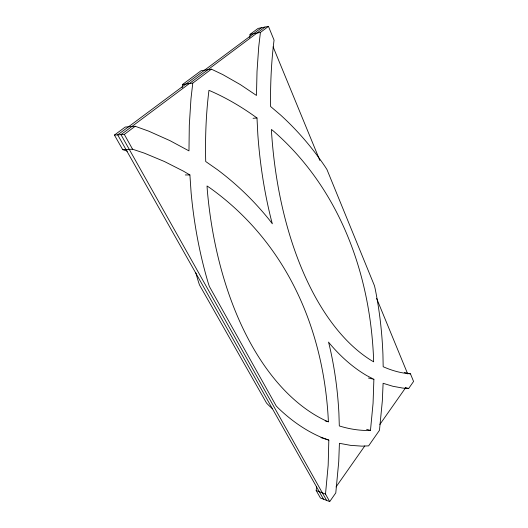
<?xml version="1.0" encoding="UTF-8"?>
<svg xmlns="http://www.w3.org/2000/svg" width="528" height="528" viewBox="0 0 528 528"><rect width="100%" height="100%" fill="white"/><g stroke="black" fill="none" stroke-linecap="round" stroke-linejoin="round"><path stroke-width="0.79" d="M410.467 373.837C401.029 373.217 391.796 370.537 383.176 366.722L382.932 354.427A465.359 357.476 -56 0 0 375.144 288.691L374.51 285.866L326.964 169.547L325.347 167A465.359 357.476 -56 0 0 280.48 114.926L270.567 106.478C270.31 84.315 271.293 62.106 274.058 40.108L268.455 26.4L260.403 32.432L258.707 47.005L257.017 71.537L256.476 95.449L240.458 84.678L222.724 74.554L211.391 69.168L192.773 83.12L190.964 98.855L189.301 125.255L188.978 150.883L169.917 140.626L148.744 131.168L135.194 126.271L125.248 127.037L114.424 135.076L122.694 149.642L132.587 149.226L144.23 153.1L164.439 161.522L183.256 171.059L189.902 174.946L191.11 192.641A303.798 175.93 -89.6 0 0 208.164 282.81L209.345 286.433L276.203 405.946L278.012 407.834A303.798 175.93 -89.6 0 0 320.866 437.144L328.825 440.114L328.172 465.3L325.499 494.069L329.71 501.6L335.788 492.895L338.725 461.848L339.418 443.309L350.533 445.348L361.852 446.14L368.61 445.87L379.474 430.307L382.331 400.93L383.104 383.288L392.819 386.265L402.752 388.08L408.692 388.45L413.576 381.447L410.467 373.837L404.369 372.524M373.883 379.269L373.072 403.227L370.471 430.426C359.938 430.802 349.364 429.066 339.313 425.951L338.897 413.107A562.571 401.947 -44.9 0 0 329.267 344.962L328.502 342.058L330.046 344.005A288.631 154.163 89.4 0 0 366.96 375.705L373.883 379.269L368.425 378.015M182.206 87.734L182.582 84.467L201.142 70.686L211.391 69.168M249.685 37.561L250.061 34.366L258.1 28.393L268.455 26.4M329.71 501.6L320.423 497.99L316.173 490.505L316.642 486.625M336.019 486.948L364.782 445.949M379.87 424.446L405.801 387.486M114.424 135.076L124.311 134.429L135.194 126.271M264.97 27.073L120.978 134.647L326.588 500.386M261.525 27.733L117.691 134.858L323.499 499.184M250.061 34.366L260.403 32.432M182.582 84.467L192.773 83.12M253.084 118.292L256.997 117.995L257.836 134.614A288.631 154.163 89.4 0 0 271.385 220.334L272.349 223.819L270.448 221.258A562.571 401.947 -44.9 0 0 217.463 169.726L205.715 161.522C205.121 137.762 206.006 113.923 208.956 90.328C225.984 97.607 242.042 107.098 256.997 117.995M185.275 174.953L189.902 174.946M405.649 387.743L408.692 388.45M366.617 429.31L370.471 430.426M325.202 420.875L328.357 421.806L328.238 418.473A522.555 373.567 -45.9 0 0 210.045 187.981L207.035 185.975L207.319 190.384A286.064 164.96 -89.5 0 0 326.33 420.988L328.357 421.806M320.978 437.633L328.825 440.114M122.694 149.642L127.334 151.16M316.173 490.505L325.499 494.069M124.311 134.429L132.587 149.226M273.128 46.893L319.862 160.466M376.636 298.439L407.695 373.903M272.481 408.784A300.333 176.682 -89.7 0 1 268.389 404.996L266.574 403.121L199.472 284.909L198.29 281.338A300.333 176.682 -89.7 0 1 195.842 272.91M373.639 361.772L371.884 360.809A271.913 144.712 89.5 0 1 271.63 133.604L271.432 129.452L273.973 131.531A434.762 332.541 -56.9 0 1 373.567 358.585L373.639 361.772"/></g></svg>
